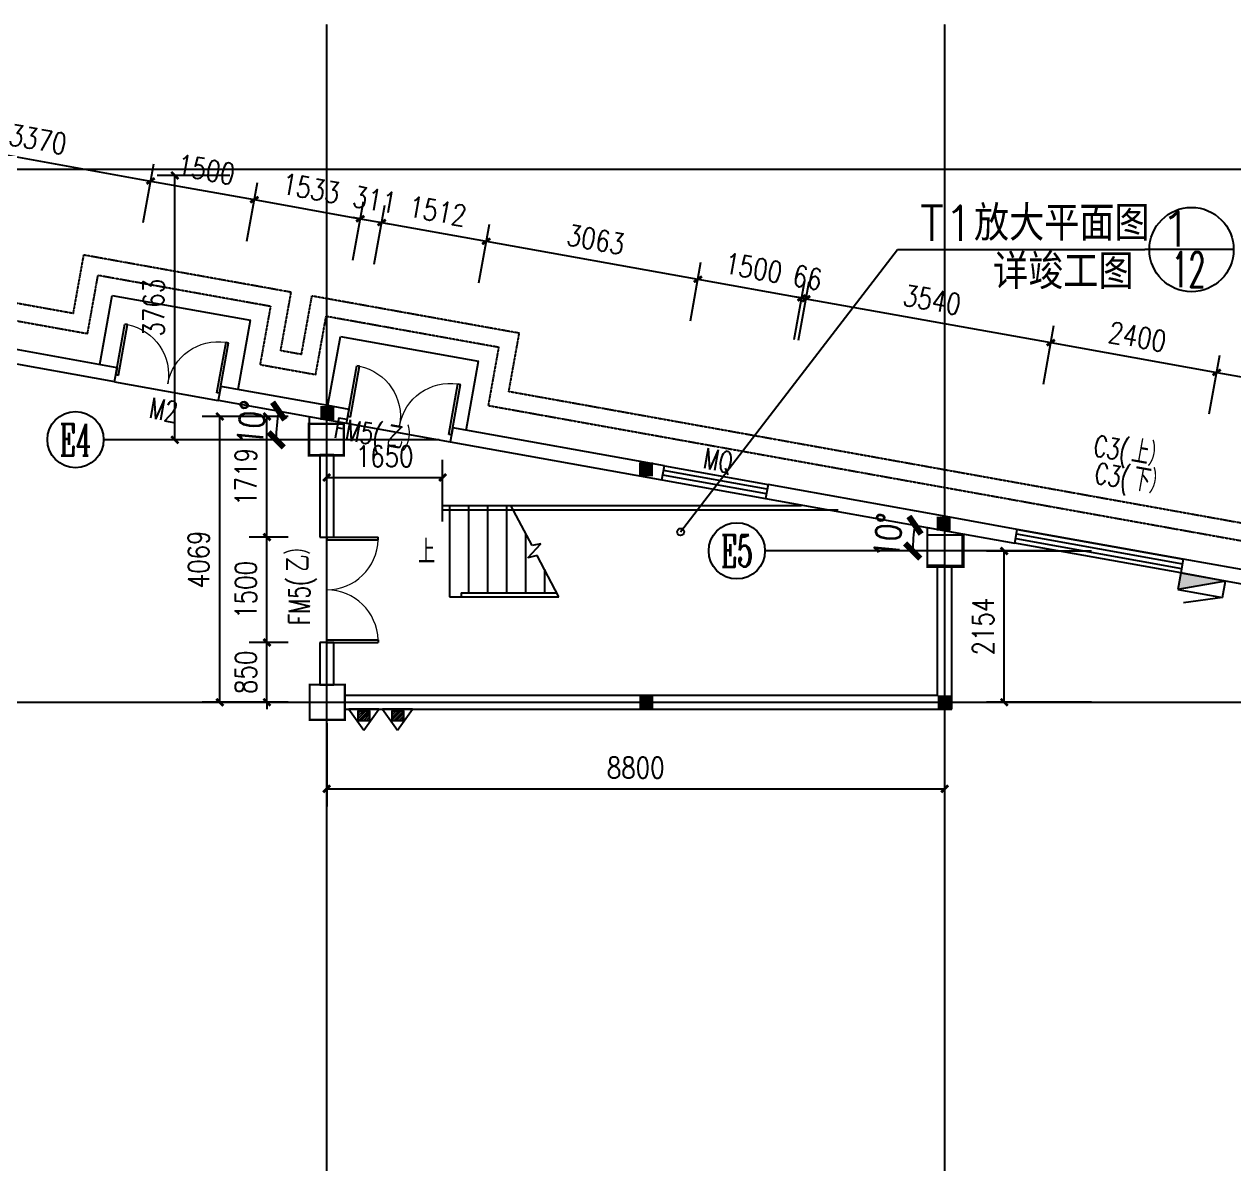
# Model space of a CAD drawing. Header units: millimetres. Extents: x 36114 to 137034, y 22418 to 93776.
# Drawn here: x 82653 to 99879, y 63363 to 79590 of the extents above; entities that cross this region are included whole.
import ezdxf
from ezdxf.enums import TextEntityAlignment as Align

# ---------------------------------------------------------------- set-up
doc = ezdxf.new("R2010")
doc.units = ezdxf.units.MM
doc.linetypes.add('DASH', pattern=[0.35, 0.25, -0.1])
doc.linetypes.add('DOTE', pattern=[2.42, 2, -0.2, 0.02, -0.2])
doc.layers.get('0').update_dxf_attribs({"color": 254})
doc.layers.get('Defpoints').update_dxf_attribs({"color": 254})
for name, color, linetype in [('\\M+5BDA8-\\M+5B3DF\\M+5B4E7', 254, 'Continuous'), ('\\M+5BDA8-\\M+5B4B0', 254, 'Continuous'), ('\\M+5BDA8-\\M+5BCFD\\M+5CDB7', 254, 'Continuous'), ('\\M+5BDA8-\\M+5C2A5\\M+5CCDD', 254, 'Continuous'), ('\\M+5BDA8-\\M+5C3C5', 254, 'Continuous'), ('\\M+5BDA8-\\M+5C3C5\\M+5B4B0\\M+5B1E0\\M+5BAC5', 254, 'Continuous'), ('\\M+5BDA8-\\M+5C7BD-\\M+5D7A9', 254, 'Continuous'), ('\\M+5BDA8-\\M+5D6E1', 254, 'DOTE'), ('\\M+5BDA8-\\M+5D6E1-\\M+5B1EA\\M+5D7A2', 254, 'Continuous'), ('\\M+5C1A2\\M+5C3E6\\M+5CFDF\\M+5CCF51', 254, 'Continuous'), ('\\M+5C1A2\\M+5C3E6\\M+5CFDF\\M+5CCF55', 254, 'Continuous'), ('\\M+5C1A2\\M+5C3E6\\M+5CFF4\\M+5CCF53', 254, 'Continuous'), ('\\M+5C5C5\\M+5CBAE', 254, 'Continuous'), ('EQUIP_\\M+5CFFB\\M+5BBF0\\M+5CBA8', 254, 'Continuous'), ('MHQ', 254, 'Continuous'), ('PUB_TEXT', 254, 'Continuous'), ('WALL', 254, 'Continuous'), ('WINDOW_TEXT', 254, 'Continuous')]:
    doc.layers.add(name, color=color, linetype=linetype)
doc.styles.add('_HZTXT', font='txt.shx', dxfattribs={"width": 0.8, "bigfont": 'hztxt.shx'})
doc.styles.add('A-AXIS-LABEL', font='COMPLEX', dxfattribs={"bigfont": 'GBCBIG'})
doc.styles.add('A-STANDARD', font='SIMPLEX', dxfattribs={"bigfont": 'GBCBIG'})
doc.styles.add('A-WIN-LABEL', font='SIMPLEX', dxfattribs={"bigfont": 'GBCBIG'})
doc.styles.add('DIM_FONT', font='SIMPLEX.shx', dxfattribs={"width": 0.8})
doc.styles.add('ROMANS', font='ROMANS.shx', dxfattribs={"width": 0.8, "bigfont": 'hhztxt.shx'})
doc.dimstyles.new('dim1-150', dxfattribs={"dimscale": 180, "dimtxt": 2, "dimasz": 1.2, "dimexe": 1.2, "dimexo": 1.2, "dimgap": 1, "dimtad": 1, "dimdec": 0, "dimdsep": 46, "dimtxsty": 'ROMANS', "dimblk": 'ARCHTICK', "dimcen": 0, "dimadec": 0, "dimazin": 0, "dimtfac": 0.71, "dimtdec": 0, "dimtix": 1, "dimtmove": 0, "dimatfit": 3, "dimldrblk": 'ARCHTICK', "dimfxl": 0, "dimtolj": 1, "dimtzin": 0, "dimarcsym": 0})
doc.dimstyles.new('DIMN', dxfattribs={"dimtxt": 300, "dimasz": 100, "dimexe": 250, "dimexo": 300, "dimgap": 150, "dimtad": 1, "dimdec": 0, "dimzin": 0, "dimdsep": 46, "dimtxsty": 'DIM_FONT', "dimblk": 'ARCHTICK', "dimcen": 0.09, "dimclrt": 7, "dimazin": 2, "dimtfac": 1, "dimtdec": 0, "dimtix": 1, "dimtmove": 2, "dimatfit": 3, "dimldrblk": 'ARCHTICK', "dimfxl": 0, "dimtolj": 1, "dimtzin": 0, "dimarcsym": 0})

# ---------------------------------------------------------------- blocks, each defined once
blk = doc.blocks.new('_ArchTick')
at = {"color": 0, "linetype": 'ByBlock', "const_width": 0.4}
blk.add_lwpolyline([(-0.5, -0.5), (0.5, 0.5)], dxfattribs=at)
blk = doc.blocks.new('*D202')
at = {"layer": '\\M+5C1A2\\M+5C3E6\\M+5CFDF\\M+5CCF51', "color": 0, "lineweight": -2, "transparency": 16777216}
blk.add_arc((66133, 77436), 5623, 169.8236, 180, dxfattribs=at)
at = {"layer": 'Defpoints', "color": 0, "transparency": 16777216}
for p in [(57095, 79058), (60550, 78100), (56995, 77436), (115223, 77436), (113408, 68950)]:
    blk.add_point(p, dxfattribs=at)
at = {"layer": '\\M+5C1A2\\M+5C3E6\\M+5CFDF\\M+5CCF51', "color": 0, "lineweight": -2, "transparency": 16777216, "xscale": 216, "yscale": 216, "zscale": 216}
for p, rotation in [((60599, 78429), 79.82363996447724), ((60511, 77436), 270)]:
    blk.add_blockref('_ArchTick', p, dxfattribs=dict(at, rotation=rotation))
at = {"layer": '\\M+5C1A2\\M+5C3E6\\M+5CFDF\\M+5CCF51', "color": 0, "transparency": 16777216, "insert": (60174, 77966), "char_height": 360, "attachment_point": 5, "rotation": 84.9118, "style": 'ROMANS'}
blk.add_mtext('\\A1;10\\M+5A1E3', dxfattribs=at)
blk = doc.blocks.new('*D203')
at = {"layer": '\\M+5C1A2\\M+5C3E6\\M+5CFDF\\M+5CCF51', "color": 0, "lineweight": -2, "transparency": 16777216}
blk.add_arc((78349, 75505), 2447, 169.8236, 180, dxfattribs=at)
at = {"layer": 'Defpoints', "color": 0, "transparency": 16777216}
for p in [(68143, 77337), (75920, 75794), (74466, 75505), (78349, 75505), (113412, 69212)]:
    blk.add_point(p, dxfattribs=at)
at = {"layer": '\\M+5C1A2\\M+5C3E6\\M+5CFDF\\M+5CCF51', "color": 0, "lineweight": -2, "transparency": 16777216, "xscale": 216, "yscale": 216, "zscale": 216}
for p, rotation in [((75941, 75938), 79.8236399644773), ((75903, 75505), 270)]:
    blk.add_blockref('_ArchTick', p, dxfattribs=dict(at, rotation=rotation))
at = {"layer": '\\M+5C1A2\\M+5C3E6\\M+5CFDF\\M+5CCF51', "color": 0, "transparency": 16777216, "insert": (75554, 75754), "char_height": 360, "attachment_point": 5, "rotation": 84.9118, "style": 'ROMANS'}
blk.add_mtext('\\A1;10\\M+5A1E3', dxfattribs=at)
blk = doc.blocks.new('*D204')
at = {"layer": '\\M+5C1A2\\M+5C3E6\\M+5CFDF\\M+5CCF51', "color": 0, "lineweight": -2, "transparency": 16777216}
blk.add_line((86105, 73672), (86025, 73672), dxfattribs=at)
blk.add_arc((88560, 73672), 2319, 169.8236, 180, dxfattribs=at)
at = {"layer": 'Defpoints', "color": 0, "transparency": 16777216}
for p in [(68143, 77337), (86257, 73946), (86321, 73672), (88560, 73672), (113412, 69212)]:
    blk.add_point(p, dxfattribs=at)
at = {"layer": '\\M+5C1A2\\M+5C3E6\\M+5CFDF\\M+5CCF51', "color": 0, "lineweight": -2, "transparency": 16777216, "xscale": 216, "yscale": 216, "zscale": 216}
for p, rotation in [((86277, 74082), 79.8236399644773), ((86241, 73672), 270.0000000000002)]:
    blk.add_blockref('_ArchTick', p, dxfattribs=dict(at, rotation=rotation))
at = {"layer": '\\M+5C1A2\\M+5C3E6\\M+5CFDF\\M+5CCF51', "color": 0, "transparency": 16777216, "insert": (85891, 73910), "char_height": 360, "attachment_point": 5, "rotation": 84.9118, "style": 'ROMANS'}
blk.add_mtext('\\A1;10\\M+5A1E3', dxfattribs=at)
blk = doc.blocks.new('*D205')
at = {"layer": '\\M+5C1A2\\M+5C3E6\\M+5CFDF\\M+5CCF51', "color": 0, "lineweight": -2, "transparency": 16777216}
blk.add_arc((106170, 70511), 2329, 169.8236, 180, dxfattribs=at)
at = {"layer": 'Defpoints', "color": 0, "transparency": 16777216}
for p in [(68143, 77337), (103857, 70787), (102822, 70511), (106170, 70511), (113412, 69212)]:
    blk.add_point(p, dxfattribs=at)
at = {"layer": '\\M+5C1A2\\M+5C3E6\\M+5CFDF\\M+5CCF51', "color": 0, "lineweight": -2, "transparency": 16777216, "xscale": 216, "yscale": 216, "zscale": 216}
for p, rotation in [((103878, 70923), 79.82363996447724), ((103841, 70511), 270.0000000000002)]:
    blk.add_blockref('_ArchTick', p, dxfattribs=dict(at, rotation=rotation))
at = {"layer": '\\M+5C1A2\\M+5C3E6\\M+5CFDF\\M+5CCF51', "color": 0, "transparency": 16777216, "insert": (103492, 70750), "char_height": 360, "attachment_point": 5, "rotation": 84.9118, "style": 'ROMANS'}
blk.add_mtext('\\A1;10\\M+5A1E3', dxfattribs=at)
blk = doc.blocks.new('*D206')
at = {"layer": '\\M+5C1A2\\M+5C3E6\\M+5CFDF\\M+5CCF51', "color": 0, "lineweight": -2, "transparency": 16777216}
blk.add_arc((97379, 72089), 2073, 169.8236, 180, dxfattribs=at)
at = {"layer": 'Defpoints', "color": 0, "transparency": 16777216}
for p in [(68143, 77337), (95320, 72334), (95156, 72089), (97379, 72089), (113512, 69194)]:
    blk.add_point(p, dxfattribs=at)
at = {"layer": '\\M+5C1A2\\M+5C3E6\\M+5CFDF\\M+5CCF51', "color": 0, "lineweight": -2, "transparency": 16777216, "xscale": 216, "yscale": 216, "zscale": 216}
for p, rotation in [((95339, 72456), 79.82363996447724), ((95306, 72089), 269.9999999999998)]:
    blk.add_blockref('_ArchTick', p, dxfattribs=dict(at, rotation=rotation))
at = {"layer": '\\M+5C1A2\\M+5C3E6\\M+5CFDF\\M+5CCF51', "color": 0, "transparency": 16777216, "insert": (94956, 72305), "char_height": 360, "attachment_point": 5, "rotation": 84.9118, "style": 'ROMANS'}
blk.add_mtext('\\A1;10\\M+5A1E3', dxfattribs=at)
blk = doc.blocks.new('A$C0A5937B2')
at = {"layer": 'MHQ'}
h = blk.add_hatch(dxfattribs=at)
h.set_pattern_fill('ANSI31', color=256, scale=10, style=0)
h.set_pattern_definition([(45, (9411.13, -1370.382), (-22.45064, 22.45064), [])])
h.paths.add_polyline_path([(363, 204), (162, 204), (162, 27), (363, 27)])
for points in [[(266, 371), (0, 0), (533, 0)], [(162, 204), (363, 204), (363, 27), (162, 27)]]:
    blk.add_lwpolyline(points, close=True, dxfattribs=at)
blk = doc.blocks.new('A$C152640FC')
at = {"layer": 'MHQ', "rotation": 270}
for p in [(0, 1135), (0, 533)]:
    blk.add_blockref('A$C0A5937B2', p, dxfattribs=at)
blk = doc.blocks.new('A$C56224EAA')
at = {"layer": 'MHQ', "xscale": 0.8, "yscale": 0.8, "zscale": 0.8, "rotation": 90}
blk.add_blockref('A$C152640FC', (908, 0), dxfattribs=at)
blk = doc.blocks.new('$TWTSYS$00000508')
for p, q in [((-0.5, 0.5), (0.324, 1.224)), ((-0.5, 0.5), (-0.5, -0.5)), ((-0.5, -0.5), (0.5, 0.5)), ((0.5, 0.5), (-0.5, 0.5)), ((0.5, -0.5), (0.5, 0.5)), ((-0.5, -0.5), (0.5, -0.5))]:
    blk.add_line(p, q)
blk.add_solid([(0.5, -0.5), (0.5, 0.5), (-0.5, -0.5)])
blk = doc.blocks.new('*D212')
at = {"layer": '\\M+5BDA8-\\M+5B3DF\\M+5B4E7', "color": 0, "lineweight": -2, "transparency": 16777216}
for p, q in [((97854, 72089), (96359, 72089)), ((96609, 69936), (96609, 72089)), ((97854, 69936), (96359, 69936))]:
    blk.add_line(p, q, dxfattribs=at)
at = {"layer": 'Defpoints', "color": 0, "transparency": 16777216}
for p in [(96609, 72089), (98154, 72089), (98154, 69936)]:
    blk.add_point(p, dxfattribs=at)
at = {"layer": '\\M+5BDA8-\\M+5B3DF\\M+5B4E7', "color": 0, "lineweight": -2, "transparency": 16777216, "xscale": 100, "yscale": 100, "zscale": 100}
for p, rotation in [((96609, 72089), 90), ((96609, 69936), 270)]:
    blk.add_blockref('_ArchTick', p, dxfattribs=dict(at, rotation=rotation))
at = {"layer": '\\M+5BDA8-\\M+5B3DF\\M+5B4E7', "color": 7, "transparency": 16777216, "insert": (96309, 71013), "char_height": 300, "attachment_point": 5, "rotation": 90, "style": 'DIM_FONT'}
blk.add_mtext('\\A1;2154', dxfattribs=at)
blk = doc.blocks.new('*D213')
at = {"layer": '\\M+5BDA8-\\M+5B3DF\\M+5B4E7', "color": 0, "lineweight": -2, "transparency": 16777216}
for p, q in [((86961, 69636), (86961, 68453)), ((95761, 69636), (95761, 68453)), ((86961, 68703), (95761, 68703))]:
    blk.add_line(p, q, dxfattribs=at)
at = {"layer": 'Defpoints', "color": 0, "transparency": 16777216}
for p in [(86961, 69936), (95761, 69936), (95761, 68703)]:
    blk.add_point(p, dxfattribs=at)
at = {"layer": '\\M+5BDA8-\\M+5B3DF\\M+5B4E7', "color": 0, "lineweight": -2, "transparency": 16777216, "xscale": 100, "yscale": 100, "zscale": 100, "rotation": 180}
blk.add_blockref('_ArchTick', (86961, 68703), dxfattribs=at)
at = {"layer": '\\M+5BDA8-\\M+5B3DF\\M+5B4E7', "color": 0, "lineweight": -2, "transparency": 16777216, "xscale": 100, "yscale": 100, "zscale": 100}
blk.add_blockref('_ArchTick', (95761, 68703), dxfattribs=at)
at = {"layer": '\\M+5BDA8-\\M+5B3DF\\M+5B4E7', "color": 7, "transparency": 16777216, "insert": (91361, 69003), "char_height": 300, "attachment_point": 5, "style": 'DIM_FONT'}
blk.add_mtext('\\A1;8800', dxfattribs=at)
blk = doc.blocks.new('*D223')
at = {"layer": '\\M+5BDA8-\\M+5B3DF\\M+5B4E7', "color": 0, "lineweight": -2, "transparency": 16777216}
for p, q in [((86109, 70786), (86109, 70886)), ((86411, 70786), (85859, 70786)), ((86109, 69936), (86109, 70786)), ((86411, 69936), (85859, 69936)), ((86109, 69936), (86109, 69836))]:
    blk.add_line(p, q, dxfattribs=at)
at = {"layer": 'Defpoints', "color": 0, "transparency": 16777216}
for p in [(86109, 70786), (86711, 70786), (86711, 69936)]:
    blk.add_point(p, dxfattribs=at)
at = {"layer": '\\M+5BDA8-\\M+5B3DF\\M+5B4E7', "color": 0, "lineweight": -2, "transparency": 16777216, "xscale": 100, "yscale": 100, "zscale": 100}
for p, rotation in [((86109, 70786), 270), ((86109, 69936), 90)]:
    blk.add_blockref('_ArchTick', p, dxfattribs=dict(at, rotation=rotation))
at = {"layer": '\\M+5BDA8-\\M+5B3DF\\M+5B4E7', "color": 7, "transparency": 16777216, "insert": (85809, 70361), "char_height": 300, "attachment_point": 5, "rotation": 90, "style": 'DIM_FONT'}
blk.add_mtext('\\A1;850', dxfattribs=at)
blk = doc.blocks.new('*D224')
at = {"layer": '\\M+5BDA8-\\M+5B3DF\\M+5B4E7', "color": 0, "lineweight": -2, "transparency": 16777216}
for p, q in [((86411, 72286), (85859, 72286)), ((86109, 70786), (86109, 72286)), ((86411, 70786), (85859, 70786))]:
    blk.add_line(p, q, dxfattribs=at)
at = {"layer": 'Defpoints', "color": 0, "transparency": 16777216}
for p in [(86109, 72286), (86711, 72286), (86711, 70786)]:
    blk.add_point(p, dxfattribs=at)
at = {"layer": '\\M+5BDA8-\\M+5B3DF\\M+5B4E7', "color": 0, "lineweight": -2, "transparency": 16777216, "xscale": 100, "yscale": 100, "zscale": 100}
for p, rotation in [((86109, 72286), 90), ((86109, 70786), 270)]:
    blk.add_blockref('_ArchTick', p, dxfattribs=dict(at, rotation=rotation))
at = {"layer": '\\M+5BDA8-\\M+5B3DF\\M+5B4E7', "color": 7, "transparency": 16777216, "insert": (85809, 71536), "char_height": 300, "attachment_point": 5, "rotation": 90, "style": 'DIM_FONT'}
blk.add_mtext('\\A1;1500', dxfattribs=at)
blk = doc.blocks.new('*D225')
at = {"layer": '\\M+5BDA8-\\M+5B3DF\\M+5B4E7', "color": 0, "lineweight": -2, "transparency": 16777216}
for p, q in [((86411, 74004), (85859, 74004)), ((86109, 72286), (86109, 74004)), ((86411, 72286), (85859, 72286))]:
    blk.add_line(p, q, dxfattribs=at)
at = {"layer": 'Defpoints', "color": 0, "transparency": 16777216}
for p in [(86109, 74004), (86711, 74004), (86711, 72286)]:
    blk.add_point(p, dxfattribs=at)
at = {"layer": '\\M+5BDA8-\\M+5B3DF\\M+5B4E7', "color": 0, "lineweight": -2, "transparency": 16777216, "xscale": 100, "yscale": 100, "zscale": 100}
for p, rotation in [((86109, 74004), 90), ((86109, 72286), 270)]:
    blk.add_blockref('_ArchTick', p, dxfattribs=dict(at, rotation=rotation))
at = {"layer": '\\M+5BDA8-\\M+5B3DF\\M+5B4E7', "color": 7, "transparency": 16777216, "insert": (85809, 73145), "char_height": 300, "attachment_point": 5, "rotation": 90, "style": 'DIM_FONT'}
blk.add_mtext('\\A1;1719', dxfattribs=at)
blk = doc.blocks.new('*D226')
at = {"layer": '\\M+5BDA8-\\M+5B3DF\\M+5B4E7', "color": 0, "lineweight": -2, "transparency": 16777216}
for p, q in [((86411, 74004), (85189, 74004)), ((85439, 69936), (85439, 74004)), ((86411, 69936), (85189, 69936))]:
    blk.add_line(p, q, dxfattribs=at)
at = {"layer": 'Defpoints', "color": 0, "transparency": 16777216}
for p in [(85439, 74004), (86711, 74004), (86711, 69936)]:
    blk.add_point(p, dxfattribs=at)
at = {"layer": '\\M+5BDA8-\\M+5B3DF\\M+5B4E7', "color": 0, "lineweight": -2, "transparency": 16777216, "xscale": 100, "yscale": 100, "zscale": 100}
for p, rotation in [((85439, 74004), 90), ((85439, 69936), 270)]:
    blk.add_blockref('_ArchTick', p, dxfattribs=dict(at, rotation=rotation))
at = {"layer": '\\M+5BDA8-\\M+5B3DF\\M+5B4E7', "color": 7, "transparency": 16777216, "insert": (85139, 71970), "char_height": 300, "attachment_point": 5, "rotation": 90, "style": 'DIM_FONT'}
blk.add_mtext('\\A1;4069', dxfattribs=at)
blk = doc.blocks.new('*D227')
at = {"layer": '\\M+5BDA8-\\M+5B3DF\\M+5B4E7', "color": 0, "lineweight": -2, "transparency": 16777216}
for p, q in [((86961, 72509), (86961, 73386)), ((88611, 72509), (88611, 73386)), ((86961, 73136), (88611, 73136))]:
    blk.add_line(p, q, dxfattribs=at)
at = {"layer": 'Defpoints', "color": 0, "transparency": 16777216}
for p in [(88611, 73136), (86961, 72209), (88611, 72209)]:
    blk.add_point(p, dxfattribs=at)
at = {"layer": '\\M+5BDA8-\\M+5B3DF\\M+5B4E7', "color": 0, "lineweight": -2, "transparency": 16777216, "xscale": 100, "yscale": 100, "zscale": 100, "rotation": 180}
blk.add_blockref('_ArchTick', (86961, 73136), dxfattribs=at)
at = {"layer": '\\M+5BDA8-\\M+5B3DF\\M+5B4E7', "color": 0, "lineweight": -2, "transparency": 16777216, "xscale": 100, "yscale": 100, "zscale": 100}
blk.add_blockref('_ArchTick', (88611, 73136), dxfattribs=at)
at = {"layer": '\\M+5BDA8-\\M+5B3DF\\M+5B4E7', "color": 7, "transparency": 16777216, "insert": (87786, 73436), "char_height": 300, "attachment_point": 5, "style": 'DIM_FONT'}
blk.add_mtext('\\A1;1650', dxfattribs=at)
blk = doc.blocks.new('*D253')
at = {"layer": '\\M+5BDA8-\\M+5B3DF\\M+5B4E7', "color": 0, "lineweight": -2, "transparency": 16777216}
for p, q in [((81030, 77361), (81180, 78198)), ((81136, 77952), (84453, 77357)), ((84347, 76766), (84497, 77603))]:
    blk.add_line(p, q, dxfattribs=at)
at = {"layer": 'Defpoints', "color": 0, "transparency": 16777216}
for p in [(84453, 77357), (80977, 77066), (84294, 76470)]:
    blk.add_point(p, dxfattribs=at)
at = {"layer": '\\M+5BDA8-\\M+5B3DF\\M+5B4E7', "color": 0, "lineweight": -2, "transparency": 16777216, "xscale": 100, "yscale": 100, "zscale": 100}
for p, rotation in [((81136, 77952), 169.8237537539226), ((84453, 77357), 349.8237537539226)]:
    blk.add_blockref('_ArchTick', p, dxfattribs=dict(at, rotation=rotation))
at = {"layer": '\\M+5BDA8-\\M+5B3DF\\M+5B4E7', "color": 7, "transparency": 16777216, "insert": (82848, 77950), "char_height": 300, "attachment_point": 5, "rotation": 349.8238, "style": 'DIM_FONT'}
blk.add_mtext('\\A1;3370', dxfattribs=at)
blk = doc.blocks.new('*D254')
at = {"layer": '\\M+5BDA8-\\M+5B3DF\\M+5B4E7', "color": 0, "lineweight": -2, "transparency": 16777216}
for p, q in [((84347, 76766), (84497, 77603)), ((84453, 77357), (85930, 77092)), ((85824, 76501), (85974, 77338))]:
    blk.add_line(p, q, dxfattribs=at)
at = {"layer": 'Defpoints', "color": 0, "transparency": 16777216}
for p in [(85930, 77092), (84294, 76470), (85771, 76205)]:
    blk.add_point(p, dxfattribs=at)
at = {"layer": '\\M+5BDA8-\\M+5B3DF\\M+5B4E7', "color": 0, "lineweight": -2, "transparency": 16777216, "xscale": 100, "yscale": 100, "zscale": 100}
for p, rotation in [((84453, 77357), 169.8237537539235), ((85930, 77092), 349.8237537539235)]:
    blk.add_blockref('_ArchTick', p, dxfattribs=dict(at, rotation=rotation))
at = {"layer": '\\M+5BDA8-\\M+5B3DF\\M+5B4E7', "color": 7, "transparency": 16777216, "insert": (85244, 77519), "char_height": 300, "attachment_point": 5, "rotation": 349.8238, "style": 'DIM_FONT'}
blk.add_mtext('\\A1;1500', dxfattribs=at)
blk = doc.blocks.new('*D255')
at = {"layer": '\\M+5BDA8-\\M+5B3DF\\M+5B4E7', "color": 0, "lineweight": -2, "transparency": 16777216}
for p, q in [((85824, 76501), (85974, 77338)), ((85930, 77092), (87438, 76821)), ((87332, 76230), (87483, 77067))]:
    blk.add_line(p, q, dxfattribs=at)
at = {"layer": 'Defpoints', "color": 0, "transparency": 16777216}
for p in [(87438, 76821), (85771, 76205), (87279, 75935)]:
    blk.add_point(p, dxfattribs=at)
at = {"layer": '\\M+5BDA8-\\M+5B3DF\\M+5B4E7', "color": 0, "lineweight": -2, "transparency": 16777216, "xscale": 100, "yscale": 100, "zscale": 100}
for p, rotation in [((85930, 77092), 169.8237537539221), ((87438, 76821), 349.8237537539222)]:
    blk.add_blockref('_ArchTick', p, dxfattribs=dict(at, rotation=rotation))
at = {"layer": '\\M+5BDA8-\\M+5B3DF\\M+5B4E7', "color": 7, "transparency": 16777216, "insert": (86737, 77252), "char_height": 300, "attachment_point": 5, "rotation": 349.8238, "style": 'DIM_FONT'}
blk.add_mtext('\\A1;1533', dxfattribs=at)
blk = doc.blocks.new('*D256')
at = {"layer": '\\M+5BDA8-\\M+5B3DF\\M+5B4E7', "color": 0, "lineweight": -2, "transparency": 16777216}
for p, q in [((87332, 76230), (87483, 77067)), ((87638, 76175), (87789, 77012)), ((87438, 76821), (87340, 76839)), ((87438, 76821), (87744, 76766)), ((87744, 76766), (87843, 76748))]:
    blk.add_line(p, q, dxfattribs=at)
at = {"layer": 'Defpoints', "color": 0, "transparency": 16777216}
for p in [(87744, 76766), (87279, 75935), (87585, 75880)]:
    blk.add_point(p, dxfattribs=at)
at = {"layer": '\\M+5BDA8-\\M+5B3DF\\M+5B4E7', "color": 0, "lineweight": -2, "transparency": 16777216, "xscale": 100, "yscale": 100, "zscale": 100}
for p, rotation in [((87438, 76821), 349.8237537539192), ((87744, 76766), 169.8237537539192)]:
    blk.add_blockref('_ArchTick', p, dxfattribs=dict(at, rotation=rotation))
at = {"layer": '\\M+5BDA8-\\M+5B3DF\\M+5B4E7', "color": 7, "transparency": 16777216, "insert": (87644, 77089), "char_height": 300, "attachment_point": 5, "rotation": 349.8238, "style": 'DIM_FONT'}
blk.add_mtext('\\A1;311', dxfattribs=at)
blk = doc.blocks.new('*D257')
at = {"layer": '\\M+5BDA8-\\M+5B3DF\\M+5B4E7', "color": 0, "lineweight": -2, "transparency": 16777216}
for p, q in [((87638, 76175), (87789, 77012)), ((87744, 76766), (89232, 76499)), ((89126, 75908), (89277, 76745))]:
    blk.add_line(p, q, dxfattribs=at)
at = {"layer": 'Defpoints', "color": 0, "transparency": 16777216}
for p in [(89232, 76499), (87585, 75880), (89073, 75613)]:
    blk.add_point(p, dxfattribs=at)
at = {"layer": '\\M+5BDA8-\\M+5B3DF\\M+5B4E7', "color": 0, "lineweight": -2, "transparency": 16777216, "xscale": 100, "yscale": 100, "zscale": 100}
for p, rotation in [((87744, 76766), 169.8237537539221), ((89232, 76499), 349.8237537539221)]:
    blk.add_blockref('_ArchTick', p, dxfattribs=dict(at, rotation=rotation))
at = {"layer": '\\M+5BDA8-\\M+5B3DF\\M+5B4E7', "color": 7, "transparency": 16777216, "insert": (88541, 76928), "char_height": 300, "attachment_point": 5, "rotation": 349.8238, "style": 'DIM_FONT'}
blk.add_mtext('\\A1;1512', dxfattribs=at)
blk = doc.blocks.new('*D258')
at = {"layer": '\\M+5BDA8-\\M+5B3DF\\M+5B4E7', "color": 0, "lineweight": -2, "transparency": 16777216}
for p, q in [((89126, 75908), (89277, 76745)), ((89232, 76499), (92247, 75958)), ((92141, 75367), (92291, 76204))]:
    blk.add_line(p, q, dxfattribs=at)
at = {"layer": 'Defpoints', "color": 0, "transparency": 16777216}
for p in [(92247, 75958), (89073, 75613), (92088, 75071)]:
    blk.add_point(p, dxfattribs=at)
at = {"layer": '\\M+5BDA8-\\M+5B3DF\\M+5B4E7', "color": 0, "lineweight": -2, "transparency": 16777216, "xscale": 100, "yscale": 100, "zscale": 100}
for p, rotation in [((89232, 76499), 169.8237537539221), ((92247, 75958), 349.8237537539221)]:
    blk.add_blockref('_ArchTick', p, dxfattribs=dict(at, rotation=rotation))
at = {"layer": '\\M+5BDA8-\\M+5B3DF\\M+5B4E7', "color": 7, "transparency": 16777216, "insert": (90793, 76524), "char_height": 300, "attachment_point": 5, "rotation": 349.8238, "style": 'DIM_FONT'}
blk.add_mtext('\\A1;3063', dxfattribs=at)
blk = doc.blocks.new('*D259')
at = {"layer": '\\M+5BDA8-\\M+5B3DF\\M+5B4E7', "color": 0, "lineweight": -2, "transparency": 16777216}
for p, q in [((92141, 75367), (92291, 76204)), ((92247, 75958), (93724, 75693)), ((93618, 75102), (93768, 75939))]:
    blk.add_line(p, q, dxfattribs=at)
at = {"layer": 'Defpoints', "color": 0, "transparency": 16777216}
for p in [(93724, 75693), (92088, 75071), (93565, 74806)]:
    blk.add_point(p, dxfattribs=at)
at = {"layer": '\\M+5BDA8-\\M+5B3DF\\M+5B4E7', "color": 0, "lineweight": -2, "transparency": 16777216, "xscale": 100, "yscale": 100, "zscale": 100}
for p, rotation in [((92247, 75958), 169.8237537539233), ((93724, 75693), 349.8237537539233)]:
    blk.add_blockref('_ArchTick', p, dxfattribs=dict(at, rotation=rotation))
at = {"layer": '\\M+5BDA8-\\M+5B3DF\\M+5B4E7', "color": 7, "transparency": 16777216, "insert": (93039, 76120), "char_height": 300, "attachment_point": 5, "rotation": 349.8238, "style": 'DIM_FONT'}
blk.add_mtext('\\A1;1500', dxfattribs=at)
blk = doc.blocks.new('*D260')
at = {"layer": '\\M+5BDA8-\\M+5B3DF\\M+5B4E7', "color": 0, "lineweight": -2, "transparency": 16777216}
for p, q in [((93618, 75102), (93768, 75939)), ((93682, 75090), (93833, 75927)), ((93724, 75693), (93625, 75710)), ((93724, 75693), (93788, 75681)), ((93788, 75681), (93887, 75663))]:
    blk.add_line(p, q, dxfattribs=at)
at = {"layer": 'Defpoints', "color": 0, "transparency": 16777216}
for p in [(93788, 75681), (93565, 74806), (93629, 74795)]:
    blk.add_point(p, dxfattribs=at)
at = {"layer": '\\M+5BDA8-\\M+5B3DF\\M+5B4E7', "color": 0, "lineweight": -2, "transparency": 16777216, "xscale": 100, "yscale": 100, "zscale": 100}
for p, rotation in [((93724, 75693), 349.8237537539262), ((93788, 75681), 169.8237537539262)]:
    blk.add_blockref('_ArchTick', p, dxfattribs=dict(at, rotation=rotation))
at = {"layer": '\\M+5BDA8-\\M+5B3DF\\M+5B4E7', "color": 7, "transparency": 16777216, "insert": (93809, 75982), "char_height": 300, "attachment_point": 5, "rotation": 349.8238, "style": 'DIM_FONT'}
blk.add_mtext('\\A1;66', dxfattribs=at)
blk = doc.blocks.new('*D261')
at = {"layer": '\\M+5BDA8-\\M+5B3DF\\M+5B4E7', "color": 0, "lineweight": -2, "transparency": 16777216}
for p, q in [((93682, 75090), (93833, 75927)), ((93788, 75681), (97273, 75056)), ((97167, 74465), (97317, 75302))]:
    blk.add_line(p, q, dxfattribs=at)
at = {"layer": 'Defpoints', "color": 0, "transparency": 16777216}
for p in [(97273, 75056), (93629, 74795), (97114, 74169)]:
    blk.add_point(p, dxfattribs=at)
at = {"layer": '\\M+5BDA8-\\M+5B3DF\\M+5B4E7', "color": 0, "lineweight": -2, "transparency": 16777216, "xscale": 100, "yscale": 100, "zscale": 100}
for p, rotation in [((93788, 75681), 169.823753753922), ((97273, 75056), 349.823753753922)]:
    blk.add_blockref('_ArchTick', p, dxfattribs=dict(at, rotation=rotation))
at = {"layer": '\\M+5BDA8-\\M+5B3DF\\M+5B4E7', "color": 7, "transparency": 16777216, "insert": (95584, 75664), "char_height": 300, "attachment_point": 5, "rotation": 349.8238, "style": 'DIM_FONT'}
blk.add_mtext('\\A1;3540', dxfattribs=at)
blk = doc.blocks.new('*D262')
at = {"layer": '\\M+5BDA8-\\M+5B3DF\\M+5B4E7', "color": 0, "lineweight": -2, "transparency": 16777216}
for p, q in [((97167, 74465), (97317, 75302)), ((97273, 75056), (99635, 74632)), ((99529, 74041), (99679, 74878))]:
    blk.add_line(p, q, dxfattribs=at)
at = {"layer": 'Defpoints', "color": 0, "transparency": 16777216}
for p in [(99635, 74632), (97114, 74169), (99476, 73745)]:
    blk.add_point(p, dxfattribs=at)
at = {"layer": '\\M+5BDA8-\\M+5B3DF\\M+5B4E7', "color": 0, "lineweight": -2, "transparency": 16777216, "xscale": 100, "yscale": 100, "zscale": 100}
for p, rotation in [((97273, 75056), 169.8237537539224), ((99635, 74632), 349.8237537539225)]:
    blk.add_blockref('_ArchTick', p, dxfattribs=dict(at, rotation=rotation))
at = {"layer": '\\M+5BDA8-\\M+5B3DF\\M+5B4E7', "color": 7, "transparency": 16777216, "insert": (98507, 75139), "char_height": 300, "attachment_point": 5, "rotation": 349.8238, "style": 'DIM_FONT'}
blk.add_mtext('\\A1;2400', dxfattribs=at)
blk = doc.blocks.new('*D263')
at = {"layer": '\\M+5BDA8-\\M+5B3DF\\M+5B4E7', "color": 0, "lineweight": -2, "transparency": 16777216}
for p, q in [((99529, 74041), (99679, 74878)), ((99635, 74632), (101673, 74266)), ((101567, 73675), (101717, 74512))]:
    blk.add_line(p, q, dxfattribs=at)
at = {"layer": 'Defpoints', "color": 0, "transparency": 16777216}
for p in [(101673, 74266), (99476, 73745), (101514, 73380)]:
    blk.add_point(p, dxfattribs=at)
at = {"layer": '\\M+5BDA8-\\M+5B3DF\\M+5B4E7', "color": 0, "lineweight": -2, "transparency": 16777216, "xscale": 100, "yscale": 100, "zscale": 100}
for p, rotation in [((99635, 74632), 169.8237537539225), ((101673, 74266), 349.8237537539225)]:
    blk.add_blockref('_ArchTick', p, dxfattribs=dict(at, rotation=rotation))
at = {"layer": '\\M+5BDA8-\\M+5B3DF\\M+5B4E7', "color": 7, "transparency": 16777216, "insert": (100707, 74744), "char_height": 300, "attachment_point": 5, "rotation": 349.8238, "style": 'DIM_FONT'}
blk.add_mtext('\\A1;2070', dxfattribs=at)
blk = doc.blocks.new('*D342')
at = {"layer": '\\M+5BDA8-\\M+5B3DF\\M+5B4E7', "color": 0, "lineweight": -2, "transparency": 16777216}
for p, q in [((85580, 77436), (84548, 77436)), ((84798, 73672), (84798, 77436)), ((85580, 73672), (84548, 73672))]:
    blk.add_line(p, q, dxfattribs=at)
at = {"layer": 'Defpoints', "color": 0, "transparency": 16777216}
for p in [(84798, 77436), (85880, 77436), (85880, 73672)]:
    blk.add_point(p, dxfattribs=at)
at = {"layer": '\\M+5BDA8-\\M+5B3DF\\M+5B4E7', "color": 0, "lineweight": -2, "transparency": 16777216, "xscale": 100, "yscale": 100, "zscale": 100}
for p, rotation in [((84798, 77436), 90), ((84798, 73672), 270)]:
    blk.add_blockref('_ArchTick', p, dxfattribs=dict(at, rotation=rotation))
at = {"layer": '\\M+5BDA8-\\M+5B3DF\\M+5B4E7', "color": 7, "transparency": 16777216, "insert": (84498, 75554), "char_height": 300, "attachment_point": 5, "rotation": 90, "style": 'DIM_FONT'}
blk.add_mtext('\\A1;3763', dxfattribs=at)
blk = doc.blocks.new('\\M+5B6FE\\M+5CEAC\\M+5C3C5\\M+5BFE2$\\M+5CFB5\\M+5CDB3\\M+5CDBC\\M+5BFE2$00000108')
for p, q in [((-0.5, 0), (-0.5, 0.4875)), ((-0.475, 0.4875), (-0.5, 0.4875)), ((-0.475, 0), (-0.475, 0.4875)), ((0.475, 0), (0.475, 0.4875)), ((0.475, 0.4875), (0.5, 0.4875)), ((0.5, 0), (0.5, 0.4875)), ((-0.5, 0), (-0.475, 0)), ((0.5, 0), (0.475, 0))]:
    blk.add_line(p, q)
at = {"lineweight": 13}
for centre, start, end in [((-0.4875, 0), 0, 88.53072), ((0.4875, 0), 91.46928, 180)]:
    blk.add_arc(centre, 0.4875, start, end, dxfattribs=at)
blk = doc.blocks.new('\\M+5B6FE\\M+5CEAC\\M+5B4B0\\M+5BFE2$\\M+5CFB5\\M+5CDB3\\M+5CDBC\\M+5BFE2$00000001')
at = {"color": 0}
for points in [[(-0.5, 0.5), (-0.5, -0.5)], [(-0.5, 0.5), (0.5, 0.5)], [(0.5, -0.5), (0.5, 0.5)], [(0.5, 0.1667), (-0.5, 0.1667)], [(0.5, -0.1667), (-0.5, -0.1667)], [(-0.5, -0.5), (0.5, -0.5)]]:
    blk.add_lwpolyline(points, dxfattribs=at)

msp = doc.modelspace()

# ---------------------------------------------------------------- hatches: boundary and pattern name
at = {"layer": '\\M+5C1A2\\M+5C3E6\\M+5CFF4\\M+5CCF53'}
for points in [[(86870.4, 73955.5), (87070.4, 73955.5), (87070.4, 74155.5), (86870.4, 74155.5)], [(91408.7, 73152.9), (91608.7, 73152.9), (91608.7, 73352.9), (91408.7, 73352.9)], [(95648.4, 72377.3), (95848.4, 72377.3), (95848.4, 72577.3), (95648.4, 72577.3)], [(91411.3, 69836.4), (91611.3, 69836.4), (91611.3, 70036.4), (91411.3, 70036.4)], [(95662.7, 69834.9), (95862.7, 69834.9), (95862.7, 70034.9), (95662.7, 70034.9)]]:
    msp.add_hatch(color=256, dxfattribs=at).paths.add_polyline_path(points)

# ---------------------------------------------------------------- linework, layer by layer
at = {"layer": '\\M+5BDA8-\\M+5B3DF\\M+5B4E7'}
for p, q in [((92000.4, 72361.4), (95088.2, 76381.3)), ((95088.2, 76381.3), (98609.9, 76381.3)), ((99876.5, 76381.3), (98609.9, 76381.3)), ((84798.4, 73672.4), (83789.5, 73672.4)), ((94216.4, 72089.4), (93207.6, 72089.4))]:
    msp.add_line(p, q, dxfattribs=at)
for centre, radius in [((99276.5, 76381.3), 600), ((92000.4, 72361.4), 50)]:
    msp.add_circle(centre, radius, dxfattribs=at)
at = {"layer": '\\M+5BDA8-\\M+5BCFD\\M+5CDB7'}
msp.add_lwpolyline([(88576.2, 72085.6, 0, 0, 0), (89491.2, 72085.6, 80, 0, 0), (89791.2, 72085.6, 0, 0, 0)], format="xyseb", dxfattribs=at)
at = {"layer": '\\M+5BDA8-\\M+5C2A5\\M+5CCDD'}
for p, q in [((88711.2, 72735.6), (89585.1, 72735.6)), ((88711.2, 72735.6), (88711.2, 71435.6)), ((88981.2, 72735.6), (88981.2, 71495.6)), ((89251.2, 72735.6), (89251.2, 71495.6)), ((89521.2, 72735.6), (89521.2, 71495.6)), ((89884.5, 72165.2), (89585.1, 72735.6)), ((89791.2, 72342.8), (89791.2, 71495.6)), ((89827, 71994.1), (90008.1, 72193)), ((90008.1, 72193), (89884.5, 72165.2)), ((89958.7, 72023.8), (89827, 71994.1)), ((90267.4, 71435.6), (89958.7, 72023.8)), ((90061.2, 71828.4), (90061.2, 71495.6)), ((88876.2, 71495.6), (90235.9, 71495.6)), ((88876.2, 71495.6), (88876.2, 71435.6)), ((88711.2, 71435.6), (88876.2, 71435.6)), ((88876.2, 71435.6), (90267.4, 71435.6)), ((88876.2, 71435.6), (90267.4, 71435.6))]:
    msp.add_line(p, q, dxfattribs=at)
at = {"layer": '\\M+5BDA8-\\M+5C7BD-\\M+5D7A9'}
for p, q in [((83976.1, 74698.5), (80658.8, 75294)), ((80623.4, 75097.1), (83940.8, 74501.6)), ((83940.8, 74501.6), (83976.1, 74698.5)), ((85452.5, 74433.5), (85417.2, 74236.6)), ((86978.9, 74159.5), (85452.5, 74433.5)), ((85417.2, 74236.6), (86943.6, 73962.6)), ((87278.9, 74105.6), (86978.9, 74159.5)), ((87243.6, 73908.8), (87278.9, 74105.6)), ((86943.6, 73962.6), (87243.6, 73908.8)), ((88755.3, 73840.6), (88720, 73643.8)), ((91770.2, 73299.4), (88755.3, 73840.6)), ((88720, 73643.8), (91734.8, 73102.6)), ((86861.2, 73459.5), (86861.2, 72285.6)), ((87061.2, 73459.5), (86861.2, 73459.5)), ((87061.2, 72285.6), (87061.2, 73459.5)), ((91734.8, 73102.6), (91770.2, 73299.4)), ((93246.6, 73034.4), (93211.2, 72837.6)), ((95783.3, 72579.1), (93246.6, 73034.4)), ((93211.2, 72837.6), (95748, 72382.2)), ((96795.8, 72397.3), (95783.3, 72579.1)), ((95748, 72382.2), (96760.5, 72200.5)), ((96760.5, 72200.5), (96795.8, 72397.3)), ((96760.5, 72200.5), (96795.8, 72397.3)), ((96795.8, 72397.3), (99158.1, 71973.3)), ((86861.2, 72285.6), (87061.2, 72285.6)), ((99122.8, 71776.4), (96760.5, 72200.5)), ((95661.2, 70035.6), (95661.2, 71862.6)), ((95661.2, 71862.6), (95861.2, 71862.6)), ((95861.2, 69835.6), (95861.2, 71862.6)), ((99158.1, 71973.3), (99122.8, 71776.4)), ((99158.1, 71973.3), (99122.8, 71776.4)), ((101195.6, 71607.5), (99158.1, 71973.3)), ((99122.8, 71776.4), (101160.3, 71410.7)), ((87061.2, 70785.6), (86861.2, 70785.6)), ((86861.2, 70785.6), (86861.2, 70185.6)), ((87061.2, 70185.6), (87061.2, 70785.6)), ((86861.2, 70185.6), (87061.2, 70185.6)), ((87218.8, 70035.6), (95661.2, 70035.6)), ((87218.8, 70035.6), (87218.8, 69835.6)), ((87218.8, 69835.6), (95861.2, 69835.6))]:
    msp.add_line(p, q, dxfattribs=at)
at = {"layer": '\\M+5BDA8-\\M+5D6E1', "ltscale": 10}
for p, q in [((86961.2, 41718), (86961.2, 79590.2)), ((95761.2, 41718), (95761.2, 79590.2)), ((56965.4, 77525.9), (115193.8, 77525.9)), ((88560.1, 73672.4), (84798.4, 73672.4)), ((97379.3, 72089.4), (94216.4, 72089.4)), ((57094.7, 69935.6), (115023, 69935.6))]:
    msp.add_line(p, q, dxfattribs=at)
at = {"layer": '\\M+5BDA8-\\M+5D6E1-\\M+5B1EA\\M+5D7A2'}
for centre in [(83383.5, 73674.4), (92801.6, 72091.3)]:
    msp.add_circle(centre, 400, dxfattribs=at)
at = {"layer": '\\M+5C1A2\\M+5C3E6\\M+5CFDF\\M+5CCF51'}
msp.add_line((87243.6, 73908.8), (88720, 73643.8), dxfattribs=at)
at = {"layer": '\\M+5C1A2\\M+5C3E6\\M+5CFDF\\M+5CCF55'}
for p, q in [((83730.1, 74742.7), (83906.7, 75726.9)), ((83906.7, 75726.9), (85875.3, 75373.6)), ((85698.6, 74389.3), (85875.3, 75373.6)), ((86978.9, 74159.5), (87155.6, 75143.7)), ((87155.6, 75143.7), (89124.1, 74790.4)), ((88947.5, 73806.1), (89124.1, 74790.4)), ((83940, 74497.3), (85416.4, 74232.3)), ((88611.2, 72675.6), (88611.2, 72735.6)), ((88611.2, 72735.6), (93724.7, 72735.6)), ((88611.2, 72675.6), (94245.6, 72675.6))]:
    msp.add_line(p, q, dxfattribs=at)
at = {"layer": '\\M+5C1A2\\M+5C3E6\\M+5CFF4\\M+5CCF53'}
for p, q in [((83976.1, 74698.5), (83958.5, 74600.1)), ((86711.2, 74004.3), (86711.2, 73459.5)), ((86711.2, 73459.5), (87211.2, 73459.5)), ((95515.7, 71880.6), (95515.7, 72423.9)), ((95515.7, 72423.9), (96015.7, 72334.2)), ((96015.7, 71880.6), (96015.7, 72334.2)), ((95765.7, 71880.6), (95515.7, 71880.6)), ((95765.7, 71880.6), (96015.7, 71880.6))]:
    msp.add_line(p, q, dxfattribs=at)
at = {"layer": '\\M+5C1A2\\M+5C3E6\\M+5CFF4\\M+5CCF53', "const_width": 30}
for points in [[(87205.5, 73900), (87205.5, 73444.9), (86705.5, 73444.9), (86705.5, 73900), (87205.5, 73900)], [(96030.7, 71862.6), (96030.7, 72316.1), (95515.7, 72316.1), (95515.7, 71862.6), (96030.7, 71862.6)], [(86718.8, 70185.6), (87218.8, 70185.6), (87218.8, 69685.6), (86718.8, 69685.6), (86718.8, 70185.6)]]:
    msp.add_lwpolyline(points, dxfattribs=at)
at = {"layer": '\\M+5C5C5\\M+5CBAE', "linetype": 'DASH', "ltscale": 30}
for p, q in [((83352.8, 75470.8), (68230.1, 78185.3)), ((83554.7, 75180.5), (68203.6, 77936.1)), ((83352.8, 75470.8), (83502.9, 76307.4)), ((83502.9, 76307.4), (86455.8, 75777.3)), ((83554.7, 75180.5), (83704.8, 76017.1)), ((83704.8, 76017.1), (86165.5, 75575.5)), ((86305.6, 74940.7), (86455.8, 75777.3)), ((86601.6, 74887.6), (86751.8, 75724.2)), ((86751.8, 75724.2), (89704.6, 75194.2)), ((86015.3, 74738.8), (86165.5, 75575.5)), ((86803.5, 74597.4), (86953.7, 75434)), ((86953.7, 75434), (89414.4, 74992.3)), ((89554.4, 74357.6), (89704.6, 75194.2)), ((86601.6, 74887.6), (86305.6, 74940.7)), ((89264.2, 74155.7), (89414.4, 74992.3)), ((86803.5, 74597.4), (86015.3, 74738.8)), ((109272.2, 70818.2), (89554.4, 74357.6)), ((108981.9, 70616.3), (89264.2, 74155.7))]:
    msp.add_line(p, q, dxfattribs=at)
at = {"layer": 'WALL'}
for p, q in [((87226.5, 73880.5), (87226.5, 73880.5)), ((95577.1, 72559.5), (95577, 72559.5)), ((96036.8, 72279.2), (96036.9, 72279.2))]:
    msp.add_line(p, q, dxfattribs=at)

# ---------------------------------------------------------------- block references
at = {"layer": '\\M+5BDA8-\\M+5B4B0'}
ref = msp.add_blockref('\\M+5B6FE\\M+5CEAC\\M+5B4B0\\M+5BFE2$\\M+5CFB5\\M+5CDB3\\M+5CDBC\\M+5BFE2$00000001', (92490.7, 73068.5), dxfattribs=dict(at, xscale=1500, yscale=-200, zscale=200, rotation=349.823639964478))
ref.add_attrib('A', 'MQ', (92306.7, 73268.3), dxfattribs={"layer": '\\M+5BDA8-\\M+5C3C5\\M+5B4B0\\M+5B1E0\\M+5BAC5', "height": 297.5, "rotation": 349.82364, "style": 'A-WIN-LABEL', "width": 0.705882})
at = {"layer": '\\M+5BDA8-\\M+5B4B0', "xscale": -2400, "yscale": 200, "zscale": 200, "rotation": 349.8236399644778}
msp.add_blockref('\\M+5B6FE\\M+5CEAC\\M+5B4B0\\M+5BFE2$\\M+5CFB5\\M+5CDB3\\M+5CDBC\\M+5BFE2$00000001', (97959.3, 72086.9), dxfattribs=at)
msp.add_blockref('\\M+5B6FE\\M+5CEAC\\M+5B4B0\\M+5BFE2$\\M+5CFB5\\M+5CDB3\\M+5CDBC\\M+5BFE2$00000001', (97959.3, 72086.9), dxfattribs=at)
at = {"layer": '\\M+5BDA8-\\M+5C3C5'}
ref = msp.add_blockref('\\M+5B6FE\\M+5CEAC\\M+5C3C5\\M+5BFE2$\\M+5CFB5\\M+5CDB3\\M+5CDBC\\M+5BFE2$00000108', (84696.7, 74467.6), dxfattribs=dict(at, xscale=-1500, yscale=1500, zscale=200, rotation=349.8236399644781))
ref.add_attrib('A', 'M2', (84417.1, 73985.6), dxfattribs={"layer": '\\M+5BDA8-\\M+5C3C5\\M+5B4B0\\M+5B1E0\\M+5BAC5', "height": 297.5, "rotation": 349.82364, "style": 'A-WIN-LABEL', "width": 0.705882})
at = {"layer": '\\M+5BDA8-\\M+5C3C5', "yscale": 1500, "zscale": 200}
for p, xscale, rotation in [((87999.4, 73874.7), -1500, 349.823639964478), ((86961.2, 71535.6), 1500, 269.9999999889214)]:
    msp.add_blockref('\\M+5B6FE\\M+5CEAC\\M+5C3C5\\M+5BFE2$\\M+5CFB5\\M+5CDB3\\M+5CDBC\\M+5BFE2$00000108', p, dxfattribs=dict(at, xscale=xscale, rotation=rotation))
at = {"layer": 'EQUIP_\\M+5CFFB\\M+5BBF0\\M+5CBA8', "xscale": 650, "yscale": 240, "zscale": 650, "rotation": 169.8236747709758}
msp.add_blockref('$TWTSYS$00000508', (99421.4, 71600.9), dxfattribs=at)
at = {"layer": 'WALL', "rotation": 180}
msp.add_blockref('A$C56224EAA', (88182.9, 69835.6), dxfattribs=at)

# ---------------------------------------------------------------- texts
at = {"layer": '\\M+5BDA8-\\M+5C3C5\\M+5B4B0\\M+5B1E0\\M+5BAC5', "style": 'A-WIN-LABEL', "width": 0.705882}
for s, rotation, p in [('FM5(', 349.82364, (87045.7, 73700.2)), ('C3(', 349.82364, (97864.1, 73448.9)), ('C3(', 349.82364, (97879.1, 73058.6)), ('FM5(', 90, (86720.3, 71034.2))]:
    msp.add_text(s, height=297.5, rotation=rotation, dxfattribs=at).set_placement(p)
at = {"layer": '\\M+5BDA8-\\M+5C3C5\\M+5B4B0\\M+5B1E0\\M+5BAC5', "style": 'A-WIN-LABEL'}
for s, rotation, p in [('乙）', 349.82364, (87793.7, 73565.9)), ('上）', 349.82364, (98405.4, 73351.8)), ('下）', 349.82364, (98420.4, 72961.4)), ('乙）', 90, (86720.3, 71794.2))]:
    msp.add_text(s, height=337.59, rotation=rotation, dxfattribs=at).set_placement(p)
at = {"layer": 'PUB_TEXT'}
for s, height, style, p in [('T1放大平面图', 500, '_HZTXT', (95408, 76505.9)), ('详竣工图', 500, '_HZTXT', (96450.1, 75817.8)), ('上', 337.6, 'A-STANDARD', (88262.7, 71910.6))]:
    msp.add_text(s, height=height, dxfattribs=dict(at, style=style)).set_placement(p)
at = {"layer": 'PUB_TEXT', "style": 'A-AXIS-LABEL'}
for s, width, p, p2 in [('E4', 0.567568, (83157.3, 73448.1), (83609.8, 73448.1)), ('E5', 0.6, (92575.3, 71865), (93027.8, 71865))]:
    msp.add_text(s, height=452.55, dxfattribs=dict(at, width=width)).set_placement(p, p2, align=Align.FIT)
at = {"layer": 'WINDOW_TEXT', "style": '_HZTXT'}
for s, width, p, p2 in [('1', 2.897944, (98819.6, 76424.5), (99302.6, 76424.5)), ('12', 0.724486, (98993.4, 75846), (99476.4, 75846))]:
    msp.add_text(s, height=500, dxfattribs=dict(at, width=width)).set_placement(p, p2, align=Align.FIT)

# ---------------------------------------------------------------- dimensions: what is measured, and where the dimension line sits
at = {"layer": '\\M+5BDA8-\\M+5B3DF\\M+5B4E7'}
for p1, p2, distance, picture, middle in [((80976.8, 77065.9), (84294.2, 76470.5), 900.4, '*D253', (82847.6, 77949.7)), ((84294.2, 76470.5), (85770.6, 76205.5), 900.4, '*D254', (85244.5, 77519.5)), ((85770.6, 76205.5), (87279.3, 75934.6), 900.4, '*D255', (86737, 77251.5)), ((85879.8, 73672.4), (85879.8, 77435.7), 1081.4, '*D342', (84498.4, 75554.1)), ((87279.3, 75934.6), (87585.4, 75879.7), 900.4, '*D256', (87644.4, 77088.7)), ((87585.4, 75879.7), (89073.4, 75612.6), 900.4, '*D257', (88541.4, 76927.6)), ((89073.4, 75612.6), (92088.3, 75071.4), 900.4, '*D258', (90792.9, 76523.5)), ((92088.3, 75071.4), (93564.7, 74806.4), 900.4, '*D259', (93038.5, 76120.4)), ((93564.7, 74806.4), (93629.3, 74794.8), 900.4, '*D260', (93809.1, 75982.1)), ((93629.3, 74794.8), (97113.9, 74169.3), 900.4, '*D261', (95583.7, 75663.6)), ((97113.9, 74169.3), (99476.2, 73745.3), 900.4, '*D262', (98507.1, 75138.8)), ((99476.2, 73745.3), (101513.7, 73379.6), 900.4, '*D263', (100707, 74743.9)), ((86711.2, 69935.6), (86711.2, 74004.3), 1272, '*D226', (85139.3, 71970)), ((86711.2, 72285.6), (86711.2, 74004.3), 602.6, '*D225', (85808.6, 73145)), ((86961.2, 72209.4), (88611.2, 72209.4), 926.2, '*D227', (87786.2, 73435.6)), ((86711.2, 70785.6), (86711.2, 72285.6), 602.6, '*D224', (85808.6, 71535.6)), ((98154.3, 69935.6), (98154.3, 72089.4), 1544.8, '*D212', (96309.4, 71012.5)), ((86711.2, 69935.6), (86711.2, 70785.6), 602.6, '*D223', (85808.6, 70360.6)), ((86961.2, 69935.6), (95761.2, 69935.6), -1232.9, '*D213', (91361.2, 69002.7))]:
    dim = msp.add_aligned_dim(p1=p1, p2=p2, distance=distance, dimstyle='DIMN', dxfattribs=at)
    dim.commit()
    dim.dimension.update_dxf_attribs({"geometry": picture, "text_midpoint": middle})
at = {"layer": '\\M+5C1A2\\M+5C3E6\\M+5CFDF\\M+5CCF51'}
for base, line1, line2, picture, middle in [((60550, 78099.9), ((113408.2, 68949.8), (57094.7, 79058.2)), ((56994.7, 77435.7), (115223, 77435.7)), '*D202', (60174.2, 77966.3)), ((75919.7, 75794.3), ((113411.6, 69211.5), (68143.4, 77337.3)), ((78349.5, 75505.3), (74466, 75505.3)), '*D203', (75553.6, 75754.2)), ((86256.9, 73946.4), ((113411.6, 69211.5), (68143.4, 77337.3)), ((88560.1, 73672.4), (86321.3, 73672.4)), '*D204', (85891.3, 73910.1)), ((103857.3, 70786.5), ((113411.6, 69211.5), (68143.4, 77337.3)), ((106170.2, 70511.4), (102822.5, 70511.4)), '*D205', (103491.6, 70749.9)), ((95320.4, 72334.3), ((113511.6, 69193.6), (68143.4, 77337.3)), ((97379.3, 72089.4), (95156.1, 72089.4)), '*D206', (94955.5, 72305.2))]:
    dim = msp.add_angular_dim_2l(base=base, line1=line1, line2=line2, dimstyle='dim1-150', override={"dimazin": 2}, dxfattribs=at)
    dim.commit()
    dim.dimension.update_dxf_attribs({"geometry": picture, "text_midpoint": middle})

doc.saveas('drawing.dxf')
